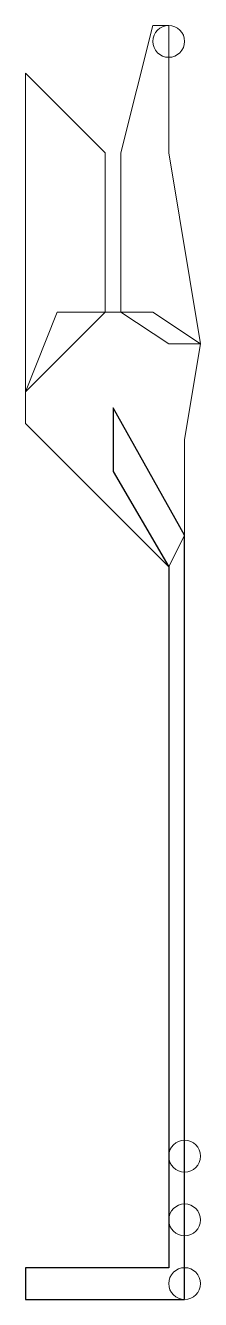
# Model space of a CAD drawing. Header units: millimetres. Extents: x 0 to 5.5, y 0 to 40.
import ezdxf

# ---------------------------------------------------------------- set-up
doc = ezdxf.new("R2010")
doc.units = ezdxf.units.MM
doc.layers.add('bottom', color=18, linetype='Continuous', true_color=0x000000)
for name, color, linetype, lineweight, true_color in [('InternalSupports', 2, 'Continuous', 0, 0xffff00), ('top', 4, 'Continuous', 0, 0x00ffff), ('topGrips', 30, 'Continuous', 0, 0xff7f00)]:
    doc.layers.add(name, color=color, linetype=linetype, lineweight=lineweight, true_color=true_color)

msp = doc.modelspace()

# ---------------------------------------------------------------- linework, layer by layer
at = {"layer": 'bottom'}
for p, q in [((5, 24), (2.75, 28)), ((2.75, 28), (2.75, 26)), ((2.75, 26), (4.5, 23)), ((5, 0), (5, 24)), ((4.5, 23), (4.5, 1)), ((4.5, 1), (0, 1)), ((0, 1), (0, 0)), ((0, 0), (5, 0))]:
    msp.add_line(p, q, dxfattribs=at)
at = {"layer": 'InternalSupports'}
for p, q in [((1, 31), (0, 28.5)), ((4, 31), (1, 31)), ((5.5, 30), (4, 31)), ((5, 27), (5.5, 30)), ((0, 28.5), (0, 27.5)), ((4.5, 23), (0, 27.5)), ((5, 24), (5, 27)), ((4.5, 23), (5, 24))]:
    msp.add_line(p, q, dxfattribs=at)
at = {"layer": 'top'}
for p, q in [((4, 40), (3, 36)), ((4.5, 40), (4, 40)), ((4.5, 36), (4.5, 40)), ((0, 38.5), (0, 28.5)), ((2.5, 36), (0, 38.5)), ((2.5, 31), (2.5, 36)), ((3, 36), (3, 31)), ((4.5, 36), (5.5, 30)), ((0, 28.5), (2.5, 31)), ((3, 31), (4.5, 30)), ((4.5, 30), (5.5, 30))]:
    msp.add_line(p, q, dxfattribs=at)
at = {"layer": 'topGrips'}
for centre in [(4.5, 39.5), (5, 4.5), (5, 2.5), (5, 0.5)]:
    msp.add_circle(centre, 0.5, dxfattribs=at)

doc.saveas('drawing.dxf')
